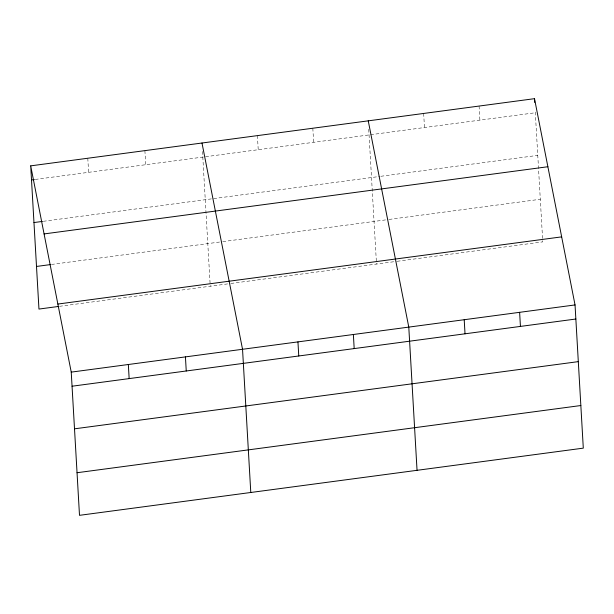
<?xml version="1.0" encoding="UTF-8"?>
<svg xmlns="http://www.w3.org/2000/svg" width="614" height="614" viewBox="0 0 614 614"><rect width="100%" height="100%" fill="white"/><g stroke="black" fill="none" stroke-linecap="round" stroke-linejoin="round"><path stroke-width="0.46" stroke-dasharray="3.07 2.3" d="M35.259 179.441L535.316 112.753M43.333 221.301L379.966 176.41M380.91 176.279L537.772 155.365M51.476 264.457L221.884 241.732M222.821 241.609L388.132 219.559M389.076 219.436L540.305 199.266M59.55 306.317L229.974 283.591M230.91 283.461L396.23 261.418M397.166 261.288L542.761 241.878L535.147 109.937M479.081 106.061L479.895 120.144M423.668 113.452L424.474 127.535M368.73 129.293L376.505 264.051M312.825 128.226L313.639 142.318M257.412 135.617L258.225 149.709M202.482 151.466L210.249 286.224M144.896 150.63L145.71 164.713M87.794 158.243L88.608 172.327"/><path stroke-width="0.92" d="M30.7 165.857L534.502 98.67L575.042 304.935L583.3 448.143L79.498 515.33L71.239 372.122L30.7 165.857L38.958 309.065L58.614 306.44M31.514 179.94L34.323 179.564M33.97 222.552L42.397 221.431M44.078 233.926L547.88 166.732M36.502 266.453L50.54 264.58M57.862 304.053L561.664 236.866M71.239 372.122L575.042 304.935M72.053 386.214L575.855 319.019M74.509 428.825L578.311 361.631M77.042 472.726L580.844 405.532M368.246 120.835L408.786 327.108L417.044 470.316M201.991 143.008L242.538 349.282L250.788 492.489M534.502 98.67L534.717 102.423M519.628 312.326L520.434 326.41M464.207 319.717L465.021 333.801M353.372 334.5L354.186 348.583M297.951 341.891L298.765 355.974M185.436 356.895L186.249 370.979M128.341 364.509L129.155 378.6"/></g></svg>
